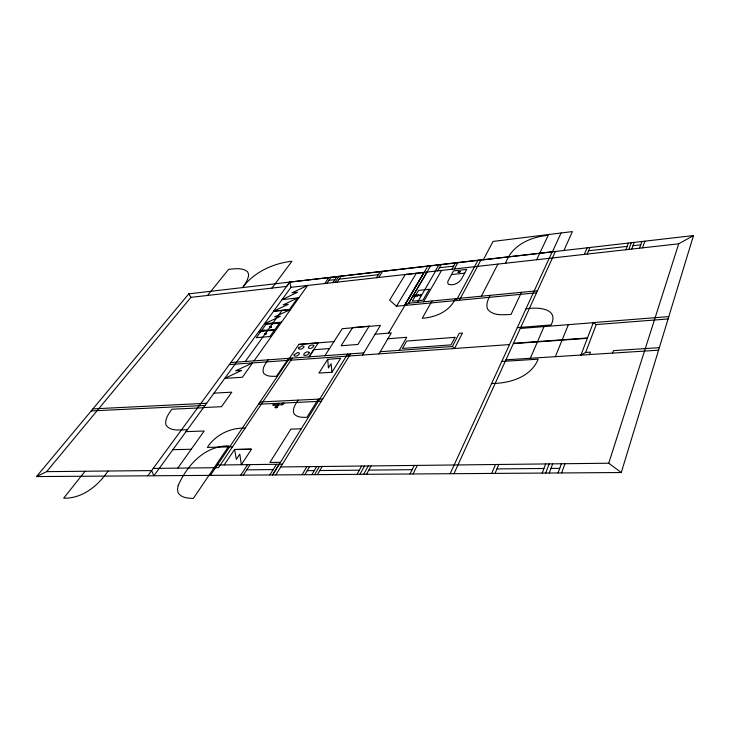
<?xml version="1.0" encoding="UTF-8"?>
<svg xmlns="http://www.w3.org/2000/svg" width="730" height="730" viewBox="0 0 730 730"><rect width="100%" height="100%" fill="white"/><g stroke="black" fill="none" stroke-linecap="round" stroke-linejoin="round"><path stroke-width="1.09" d="M483.424 259.551L188.778 293.852L36.5 476.571L621.276 472.529L693.5 235.562L289.81 282.09L147.807 475.805M621.276 472.529L608.747 463.221L678.708 243.802L693.5 235.562M561.625 472.94L564.938 463.723M642.5 247.862L644.909 241.165M558.058 472.967L561.397 463.76M639.553 248.2L641.971 241.493M549.252 473.031L552.646 463.86M631.742 249.076L634.215 242.396M628.822 249.404L631.313 242.725M545.721 473.049L549.142 463.897M625.902 249.724L628.411 243.063M542.207 473.077L545.648 463.942M668.799 316.601L593.353 322.569L580.898 355.136L585.652 352.453L596.209 324.558L668.087 318.955M555.329 356.678L568.378 324.658M495.049 473.405L498.791 464.472M587.176 254.076L589.931 247.497M491.71 473.423L495.478 464.508M584.374 254.387L587.148 247.817M530.336 358.266L544.042 326.584M563.934 250.49L572.393 231.583L493.097 241.411L483.324 259.743L552.4 251.823L561.06 232.989M453.978 473.688L555.393 251.476M450.136 473.715L552.163 251.85M536.669 259.743L548.221 235.343C530.601 236.858 511.63 245.234 505.644 263.229M521.485 292.31L511.018 314.457C503.162 314.685 492.704 316.236 487.494 308.954C485.76 304.3 487.987 299.446 490.177 295.349M413.052 473.971L417.277 465.402M409.986 473.989L414.229 465.439M481.389 296.179L497.897 264.096M452.381 346.513L459.207 333.327L462.455 333.072L454.525 348.502L452.381 346.513L380.239 351.732M459.389 300.212L480.906 260.062M366.579 474.29L371.059 465.932M456.286 300.514L477.904 260.409M363.659 474.308L368.157 465.959M359.981 474.336L364.489 466.005M455.383 298.716C449.671 311.454 435.463 317.404 422.25 318.271L432.023 300.979M357.079 474.354L361.605 466.041M451.45 274.589L447.773 281.634L447.873 283.532L448.585 284.289C453.558 285.95 459.298 282.948 461.78 278.504L466.735 269.425L453.522 270.894L451.45 274.589L464.709 273.139M454.361 268.987L457.865 262.718M451.906 269.26L455.429 263.001M399.274 350.345L406.72 337.287L387.867 338.775M423.555 301.8L441.577 270.392M437.653 270.857L441.248 264.634M435.244 271.131L438.849 264.908M317.431 474.628L322.158 466.488M417.441 302.393L435.609 271.058M314.657 474.646L319.402 466.516M311.902 474.673L316.647 466.552M537.462 290.768L408.645 303.251L404.566 305.478L423.957 272.454M430.663 265.857L408.645 303.251L427.087 272.016M378.97 353.886L391.316 332.907L375.074 334.24M404.511 305.478L424.048 272.463L405.278 274.553L389.637 300.149L396.463 306.253L536.532 292.812M404.566 305.478L427.807 266.185M304.821 474.719L309.602 466.625M388.524 333.135L404.904 305.441M302.083 474.737L306.883 466.662M396.527 306.244L416.264 273.33M362.491 355.063L380.421 325.398L342.26 328.692L324.896 355.729M275.821 474.92L350.564 353.886M318.253 399.146L306.919 417.368C302.539 417.387 297.265 417.56 294.126 413.974C291.781 409.11 295.632 404.128 298.096 400.122M272.491 474.938L279.134 464.234M272.646 474.938L347.617 354.096L349.25 356.012M269.854 474.956L276.515 464.271M331.977 372.254L340.645 358.375L327.733 359.288L318.946 373.076L331.977 372.254L331.082 363.723L328.418 367.938L327.733 359.288M378.651 277.482L382.538 271.405M376.388 277.738L380.284 271.66M243.3 475.139L250.116 464.608M240.754 475.157L247.579 464.645M283.943 403.142L282.939 404.694L278.24 404.913M279.252 403.371C276.807 404.803 279.079 408.736 275.046 407.203L275.712 407.97L277.646 407.13L275.046 407.221L278.385 403.407M309.018 356.879L313.699 349.761L329.504 348.557M309.091 356.842L318.289 342.854L298.853 344.405L289.427 358.293M273.768 405.123L274.781 403.58M242.433 287.602C245.353 283.724 248.41 279.471 248.629 274.462L247.607 271.797C242.415 267.39 234.932 268.841 228.682 269.315L207.53 295.449M273.759 403.626L272.737 405.168L277.373 404.949M224.192 464.928L234.585 449.434L251.595 449.06L241.347 464.709L239.805 454.133L236.338 459.371L234.585 449.434M288.642 358.366L276.515 376.26C272.153 376.361 266.851 376.79 263.649 373.267C261.495 368.431 265.574 363.695 268.102 359.853M210.368 475.367L288.177 360.365L292.338 358.101L218.489 467.665L153.227 468.414M337.096 282.145L341.166 276.168M334.924 282.391L339.003 276.424M332.761 282.629L336.849 276.67M324.759 283.532L328.883 277.582M326.903 283.286L331.018 277.336M177.791 468.131L204.181 431.019L186.013 431.622M254.076 360.812L307.659 285.448L291.945 292.83L297.63 292.21L282.054 299.629L298.844 297.849M289.399 309.63L297.703 297.977M245.253 361.514L282.072 310.323M678.708 243.802L290.996 287.319L153.893 475.759L151.63 470.585L46.638 471.644L36.5 476.571M271.943 288.095L291.982 261.221C273.504 263.357 255.281 271.542 243.482 286.269M108.067 471.033C98.076 485.769 82.362 498.663 63.683 498.198L85.054 471.261M46.638 471.644L190.941 297.347L286.653 286.416L289.81 282.09L290.996 287.319M297.785 297.968L283.185 304.83L288.24 304.319L273.622 311.208L290.54 309.52L274.571 316.875L280.347 316.318L264.506 323.728L281.57 322.14M328.974 280.302L334.815 279.636M339.14 279.152L378.341 274.69M439.46 267.737L453.668 266.121M588.562 250.773L627.161 246.384M632.983 245.718L640.767 244.833M273.622 311.208L290.54 309.52M525.919 308.918C536.796 306.855 559.627 307.887 551.104 324.95L517.314 327.642M298.826 344.396L333.975 341.594M520.271 328.463L593.308 322.696M230.826 362.554L363.805 352.873M513.491 343.319L587.467 337.963M513.345 343.62L587.331 338.318M229.357 364.562L288.177 360.365M290.941 360.164L509.522 344.578M585.652 352.453L590.47 352.143L589.557 354.588L580.898 355.136M659.336 347.672L613.483 350.646L612.616 353.11L658.57 350.181M505.954 359.826L580.943 355.035M589.575 354.543L612.634 353.074M501.765 361.459L538.202 359.16C530.765 377.291 509.631 383.414 491.618 383.505M214.018 393.141L231.811 392.165L221.473 406.71L203.533 407.55M92.902 408.891L206.636 403.27M260.026 401.984L322.751 398.927M91.204 410.935L205.048 405.451M258.502 404.228L321.31 401.245M203.387 407.741L171.869 409.22C168.676 413.81 164.46 419.212 166.029 425.134C170.71 431.813 180.392 429.623 187.345 429.778M277.053 405.433L277.92 405.396M245.143 428.118C230.26 427.588 215.505 434.852 207.347 447.408L232.541 446.824M301.234 428.793L290.878 429.13L269.89 462.455L280.439 462.309M172.882 449.671L191.214 449.251M235.243 449.57L250.709 449.233M217.357 465.037L282.446 464.198M280.74 466.954L608.747 463.221M246.722 469.855L273.202 469.591M307.221 470.658L314.283 470.595M319.804 470.54L359.352 470.184M368.832 470.093L412.112 469.7M496.929 468.925L543.932 468.487M550.949 468.423L559.737 468.35M593.353 322.569L596.209 324.558M188.778 293.852L190.941 297.347M178.23 485.368L177.463 489.283L178.001 492.513C180.94 497.887 187.875 498.243 193.331 498.417L228.937 445.902C205.103 445.428 187.163 465.129 178.23 485.368M313.8 345.81C313.152 347.726 310.296 349.177 308.462 348.101L308.315 347.562C308.973 345.655 311.81 344.204 313.644 345.281L313.8 345.81M309.21 352.763C308.553 354.698 305.678 356.176 303.835 355.063L303.689 354.524C304.355 352.59 307.211 351.121 309.055 352.216L309.21 352.763M298.798 347.809L298.771 348.849C300.596 349.925 303.415 348.465 304.082 346.567L302.32 345.673L298.798 347.809M294.126 354.725L294.099 355.784C295.933 356.897 298.78 355.401 299.446 353.493L298.789 352.617L297.685 352.572L294.126 354.725M454.973 337.342L451.058 344.87L402.476 348.429L406.656 341.065L454.973 337.342M460.311 271.587L459.964 272.208L457.856 272.436L458.203 271.815L460.311 271.587M429.231 289.281L422.98 300.149L412.24 301.198L418.582 290.376L429.231 289.281M421.101 295.121L419.704 295.394L421.101 295.121M421.63 295.011L420.179 295.978L419.184 295.504L420.635 294.537L421.63 295.011M418.463 294.865L417.715 296.143L413.153 296.599L413.901 295.321L418.463 294.865M369.179 326.155L357.901 344.469L341.12 345.764L352.617 327.597L369.179 326.155M281.944 403.854L282.008 403.882M282.848 403.197L281.835 404.748L282.875 403.197M274.845 404.192L274.352 404.384L274.845 404.192M252.607 362.901L242.406 377.255L224.767 378.377L241.603 370.402L235.635 370.803L252.598 362.929M274.443 330.142L269.899 336.53L256.321 337.689L260.92 331.347L274.443 330.142M279.435 323.171L274.954 329.467L261.431 330.681L265.966 324.421L279.435 323.171M266.158 333.683L264.917 334.148L266.158 333.683M271.022 326.921L269.79 327.378L271.022 326.921M266.632 333.592L264.452 334.395L265.893 333.09L266.632 333.592M271.496 326.821C268.576 329.732 269.589 324.996 271.496 326.821M264.205 330.188L263.302 331.447L259.323 331.794L260.236 330.544L264.205 330.188"/></g></svg>
